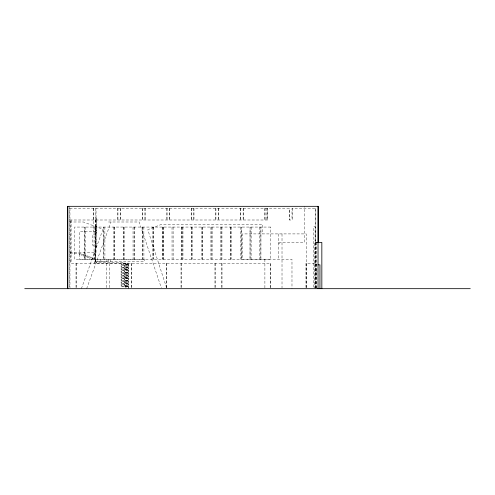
<?xml version="1.0" encoding="UTF-8"?>
<svg xmlns="http://www.w3.org/2000/svg" width="495" height="495" viewBox="0 0 495 495"><rect width="100%" height="100%" fill="white"/><g stroke="black" fill="none" stroke-linecap="round" stroke-linejoin="round"><path stroke-width="0.37" stroke-dasharray="2.48 1.86" d="M81.384 288.678L102.954 229.315L83.42 221.995L69.764 221.995M86.637 288.678L111.072 221.995M124.684 267.226L125.13 267.065L124.041 264.076L123.595 264.237L124.684 267.226L124.684 266.749L128.459 266.749L128.459 267.226M124.684 269.923L125.13 269.763L124.041 266.774L123.595 266.935L124.684 269.923L124.684 269.447L128.459 269.447L128.459 269.923M124.684 272.615L125.13 272.454L124.041 269.472L123.595 269.633L124.684 272.615L124.684 272.139L128.459 272.139L128.459 272.615M124.684 275.313L125.13 275.152L124.041 272.163L123.595 272.33L124.684 275.313L124.684 274.836L128.459 274.836L128.459 275.313M124.684 278.011L125.13 277.85L124.041 274.861L123.595 275.022L124.684 278.011L124.684 277.534L128.459 277.534L128.459 278.011M124.684 280.708L125.13 280.541L124.041 277.559L123.595 277.72L124.684 280.708L124.684 280.226L128.459 280.226L128.459 280.708M124.684 283.4L125.13 283.239L124.041 280.257L123.595 280.418L124.684 283.4L124.684 282.923L128.459 282.923L128.459 283.4M124.684 286.098L125.13 285.937L124.041 282.948L123.595 283.109L124.684 286.098L124.684 285.621L128.459 285.621L128.459 286.098M69.764 208.321L289.581 208.321L289.581 219.997M96.03 218.091L96.822 218.091L96.822 246.912L96.03 246.912M96.03 219.749L96.265 232.867M69.764 219.997L267.647 219.997L267.647 208.321M108.492 221.995L139.2 221.995L161.345 287.942M96.03 231.679L79.404 231.679L79.404 259.609L144.658 259.609L144.658 261.28L95.151 261.28L95.151 259.609M96.03 232.867L96.822 232.867M96.03 233.727L96.822 233.727M96.03 234.649L92.454 234.649L92.454 245.136L96.03 245.136M278.654 242.426L304.406 242.426L304.406 206.322M318.236 242.426L314.702 242.426L314.702 287.904M316.447 242.779L317.239 242.779M278.654 243.447L279.799 243.447M96.03 246.324L96.822 246.324M69.956 252.462L96.03 252.462L96.03 208.321M69.956 253.347L81.551 253.347L81.551 254.232M94.421 258.656L89.892 258.656L89.892 257.771M95.288 261.199L106.969 261.199M94.421 262.789L123.181 262.789L123.181 263.427M123.181 263.105L128.384 263.105L128.384 263.427L94.421 263.427L94.421 252.462M121.108 264.528L128.7 264.528L128.7 266.39L128.496 265.246M128.7 264.769L125.124 264.769L125.142 264.052M314.702 264.837L316.806 264.837M128.7 265.246L121.108 265.246L121.108 263.662L121.306 264.528M121.108 267.226L128.7 267.226L128.7 269.088L128.496 267.944M128.7 267.467L125.124 267.226M128.7 267.944L121.108 267.944L121.108 265.642L121.306 267.226M121.108 269.923L128.7 269.923L128.7 271.786L128.496 270.635M128.7 270.159L125.124 269.923M128.7 270.635L121.108 270.635L121.108 268.339L121.306 269.923M316.447 271.767L317.239 271.767M121.108 272.615L128.7 272.615L128.7 274.484L128.496 273.333M128.7 272.856L125.124 272.615M128.7 273.333L121.108 273.333L121.108 271.037L121.306 272.615M121.108 275.313L128.7 275.313L128.7 277.175L128.496 276.031M128.7 275.554L125.124 275.313M128.7 276.031L121.108 276.031L121.108 273.729L121.306 275.313M121.108 278.011L128.7 278.011L128.7 279.873L128.496 278.722M128.7 278.246L125.124 278.011M128.7 278.722L121.108 278.722L121.108 276.427L121.306 278.011M121.108 280.708L128.7 280.708L128.7 282.571L128.496 281.42M128.7 280.943L125.124 280.708M128.7 281.42L121.108 281.42L121.108 279.124L121.306 280.708M121.108 283.4L128.7 283.4L128.7 285.262L128.496 284.118M128.7 283.641L125.124 283.4M128.7 284.118L121.108 284.118L121.108 281.822L121.306 283.4M121.108 286.098L128.7 286.098L128.7 288.437M125.124 286.333L128.7 286.333M128.7 286.574L125.124 286.574L125.124 286.098M128.7 286.809L121.108 286.809L121.108 284.47L121.306 286.098M166.598 287.948L147.782 229.692L161.457 224.377L262.765 224.377L262.765 233.912M316.447 242.426L316.447 288.678M316.126 287.911L316.126 263.34L305.953 263.34L305.953 287.911M315.971 242.426L315.971 287.904M315.655 263.34L315.655 287.911M315.532 242.426L315.532 287.904M315.445 242.426L315.445 208.321L292.001 208.321L292.001 219.997M315.247 208.321L315.247 264.837M315.098 288.678L315.098 226.648L313.669 226.648L313.669 287.911M306.43 263.34L306.43 287.911M306.188 287.904L306.188 233.912L242.476 233.912L242.476 259.337L291.982 259.337L291.982 288.678M292.199 208.321L292.199 219.997L289.383 219.997L289.383 208.321M282.014 233.912L282.014 287.904M278.654 233.912L278.654 259.337M270.604 287.911L270.604 263.34L70.748 263.34L70.748 219.997M270.251 263.34L270.251 287.911M267.455 208.321L267.455 219.997M266.118 208.321L266.118 219.997M265.029 208.321L265.029 219.997M264.893 259.337L264.893 287.904M264.831 208.321L264.831 219.997M259.819 227.063L259.764 259.287M251.157 227.063L251.107 259.287M243.336 208.321L243.336 219.997M243.138 208.321L243.138 219.997M240.712 208.321L240.712 219.997M240.514 208.321L240.514 219.997M240.322 227.063L240.267 259.287M231.604 227.063L231.66 259.287M230.571 227.063L230.571 259.287M230.515 227.063L230.515 259.287M222.02 263.34L222.02 287.911M221.909 227.063L221.909 259.287M221.859 227.063L221.859 259.287M221.661 263.34L221.661 287.911M220.82 227.063L220.77 259.287M218.549 208.321L218.549 219.997M218.351 208.321L218.351 219.997M215.925 208.321L215.925 219.997M215.727 208.321L215.727 219.997M215.294 263.34L215.294 287.911M214.941 263.34L214.941 287.911M212.163 227.063L212.108 259.287M211.074 227.063L211.074 259.287M211.019 227.063L211.019 259.287M202.412 227.063L202.412 259.287M202.362 227.063L202.362 259.287M201.267 227.063L201.323 259.287M193.997 208.321L193.997 219.997M193.799 208.321L193.799 219.997M192.666 227.063L192.611 259.287M191.571 227.063L191.571 259.287M191.522 227.063L191.522 259.287M191.373 208.321L191.373 219.997M191.175 208.321L191.175 219.997M182.915 227.063L182.915 259.287M182.859 227.063L182.859 259.287M181.826 227.063L181.826 259.287M181.77 227.063L181.77 259.287M181.374 263.34L181.374 287.911M181.022 263.34L181.022 287.911M173.114 227.063L173.163 259.287M172.019 227.063L172.074 259.287M169.68 208.321L169.68 219.997M169.482 208.321L169.482 219.997M167.062 208.321L167.062 219.997M166.865 208.321L166.865 219.997M166.71 263.34L166.71 287.911M166.357 263.34L166.357 287.911M163.418 227.063L163.418 259.287M163.362 227.063L163.362 259.287M162.329 227.063L162.329 259.287M162.273 227.063L162.273 259.287M153.667 227.063L153.667 259.287M153.611 227.063L153.611 259.287M152.578 227.063L152.522 259.287M145.128 208.321L145.128 219.997M144.936 208.321L144.936 219.997M143.866 227.063L143.915 259.287M142.826 227.063L142.826 259.287M142.777 227.063L142.777 259.287M142.511 208.321L142.511 219.997M142.312 208.321L142.312 219.997M134.17 227.063L134.17 259.287M134.114 227.063L134.114 259.287M133.025 227.063L133.081 259.287M131.676 263.34L131.676 287.911M131.317 263.34L131.317 287.911M128.459 264.528L128.459 264.052L124.684 264.052L124.684 264.528M128.496 286.809L128.496 288.437M128.323 264.052L128.323 264.528M126.064 263.34L126.064 287.911M125.711 263.34L125.711 287.911M124.363 227.063L124.418 259.287M123.329 227.063L123.329 259.287M123.274 227.063L123.274 259.287M120.582 208.321L120.582 219.997M120.384 208.321L120.384 219.997M117.959 208.321L117.959 219.997M117.76 208.321L117.76 219.997M114.673 227.063L114.673 259.287M114.617 227.063L114.617 259.287M113.578 227.063L113.528 259.287M110.546 259.609L110.546 262.789M109.772 263.427L109.772 288.678M108.176 259.609L108.176 261.28M106.969 259.609L106.969 261.28M106.221 263.427L106.221 288.678M104.866 227.063L104.921 259.287M100.869 259.609L100.869 261.28M95.832 208.321L95.832 219.997M95.683 219.997L95.683 263.34M95.325 219.997L95.325 263.34M95.17 227.063L95.17 259.287M95.12 227.063L95.12 259.287M94.081 227.063L94.025 259.287M93.407 208.321L93.407 231.679M93.209 208.321L93.209 219.997M92.274 258.656L92.274 257.771L87.751 257.771L87.751 256.886M92.039 258.656L92.039 259.609M90.133 257.771L90.133 256.886L85.604 256.886L85.604 256.002M87.986 256.886L87.986 256.002L83.457 256.002L83.457 255.117M85.839 256.002L85.839 255.117L81.31 255.117L81.31 254.232M85.425 227.063L85.369 259.287M83.698 255.117L83.698 254.232L79.169 254.232L79.169 253.347M76.366 263.34L76.366 287.911M76.013 263.34L76.013 287.911M71.101 219.997L71.101 263.34M69.956 208.321L69.956 287.904M69.764 206.322L69.764 287.904M270.66 227.063L74.528 227.063L74.584 259.287L270.66 259.287L270.604 227.063M260.908 259.287L260.908 227.063L260.853 259.287M250.068 259.287L250.068 227.063L250.018 259.287M241.412 259.287L241.412 227.063L241.356 259.287M103.832 259.287L103.832 227.063L103.777 259.287M84.329 259.287L84.329 227.063L84.28 259.287"/><path stroke-width="0.74" d="M317.437 242.432L321.837 242.432L321.837 288.678M318.038 264.837L319.943 264.837L319.943 288.678M24.75 288.678L470.25 288.678M318.236 242.494L318.236 206.322L67.636 206.322L67.636 288.678M318.038 206.322L318.038 288.678M67.834 206.322L67.834 288.678"/></g></svg>
